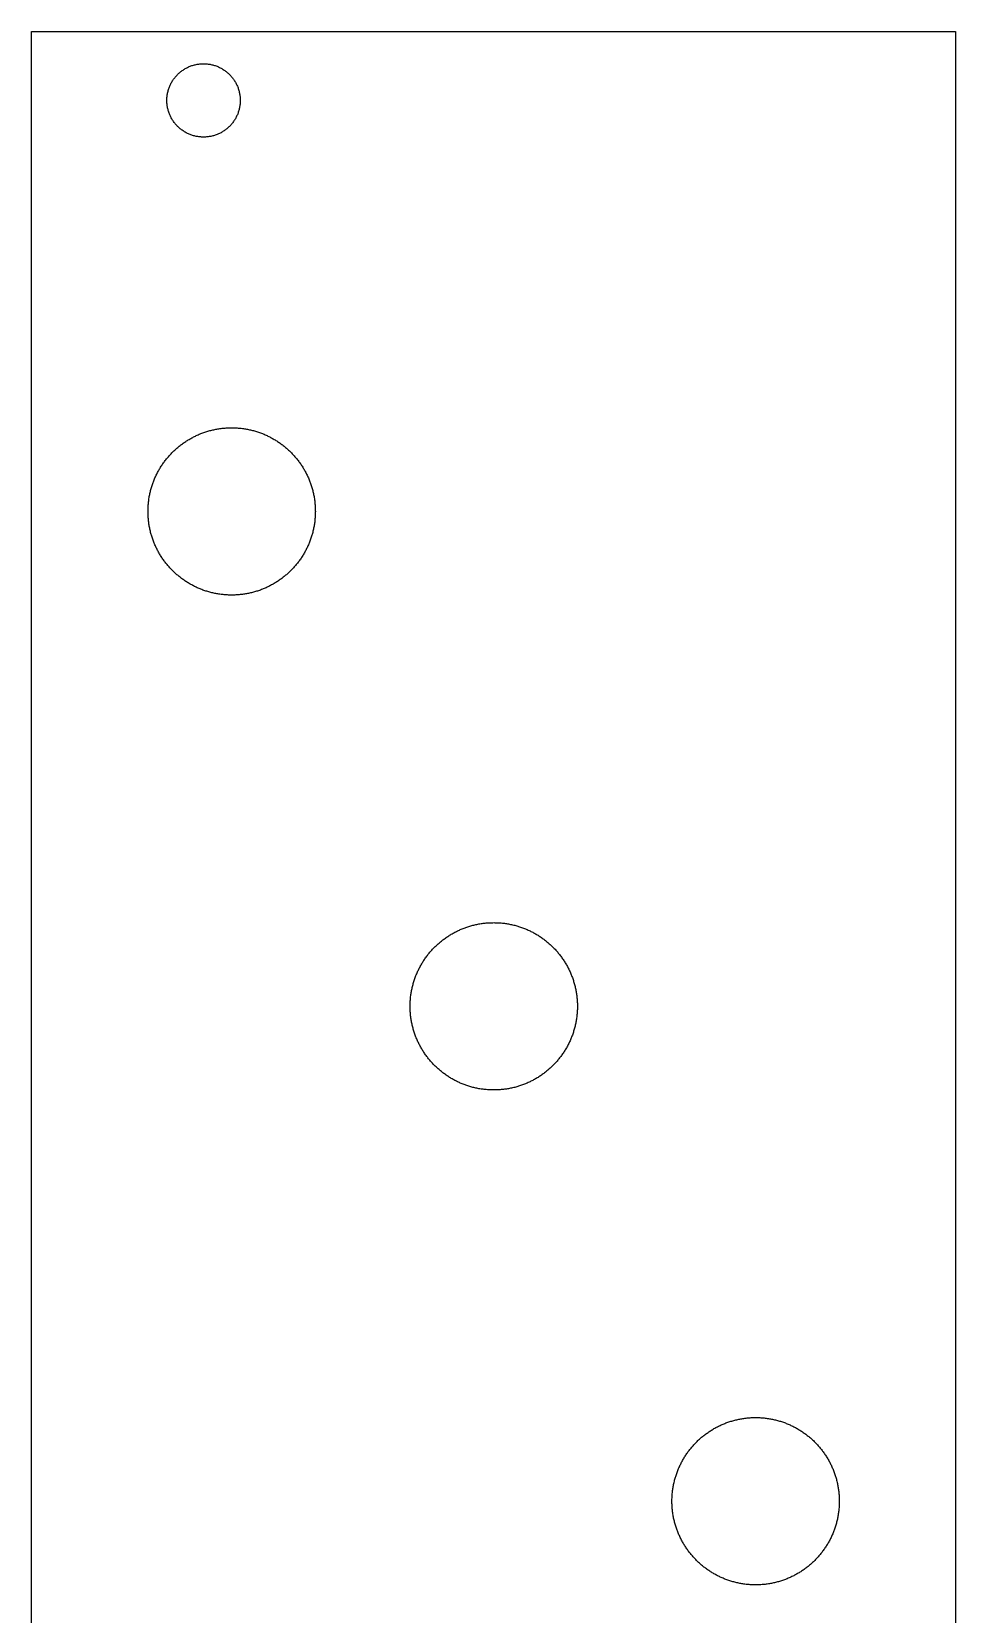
# Model space of a CAD drawing. Extents: x 85 to 125, y -208 to -80.
# Drawn here: x 84.8 to 125.1, y -148.9 to -79.8 of the extents above; entities that cross this region are included whole.
import ezdxf

# ---------------------------------------------------------------- set-up
doc = ezdxf.new("R2010")
doc.units = 0
doc.layers.add('CUT_RECTANGLE', color=7, linetype='CONTINUOUS')

msp = doc.modelspace()

# ---------------------------------------------------------------- linework, layer by layer
at = {"layer": 'CUT_RECTANGLE', "color": 1}
msp.add_lwpolyline([(84.806, -152.109), (84.806, -148.093), (84.806, -144.078), (84.806, -140.062), (84.806, -136.046), (84.806, -132.03), (84.806, -128.015), (84.806, -123.999), (84.806, -119.983), (84.806, -115.968), (84.806, -111.952), (84.806, -107.936), (84.806, -103.92), (84.806, -99.905), (84.806, -95.889), (84.806, -91.873), (84.806, -87.857), (84.806, -83.842), (84.806, -79.826), (86.065, -79.826), (87.325, -79.826), (88.584, -79.826), (89.843, -79.826), (91.103, -79.826), (92.362, -79.826), (93.622, -79.826), (94.881, -79.826), (96.14, -79.826), (97.4, -79.826), (98.659, -79.826), (99.919, -79.826), (101.178, -79.826), (102.438, -79.826), (103.697, -79.826), (104.956, -79.826), (106.216, -79.826), (107.475, -79.826), (108.735, -79.826), (109.994, -79.826), (111.254, -79.826), (112.513, -79.826), (113.772, -79.826), (115.032, -79.826), (116.291, -79.826), (117.551, -79.826), (118.81, -79.826), (120.07, -79.826), (121.329, -79.826), (122.588, -79.826), (123.848, -79.826), (125.107, -79.826), (125.107, -83.842), (125.107, -87.857), (125.107, -91.873), (125.107, -95.889), (125.107, -99.905), (125.107, -103.92), (125.107, -107.936), (125.107, -111.952), (125.107, -115.968), (125.107, -119.983), (125.107, -123.999), (125.107, -128.015), (125.107, -132.03), (125.107, -136.046), (125.107, -140.062), (125.107, -144.078), (125.107, -148.093), (125.107, -152.109)], dxfattribs=at)
for points, knots in [([(90.706, -82.826), (90.706, -82.853), (90.707, -82.881), (90.708, -82.908), (90.71, -82.935), (90.712, -82.963), (90.714, -82.989), (90.717, -83.016), (90.72, -83.043), (90.725, -83.07), (90.729, -83.096), (90.733, -83.122), (90.739, -83.148), (90.744, -83.174), (90.75, -83.2), (90.756, -83.226), (90.763, -83.251), (90.77, -83.277), (90.778, -83.302), (90.786, -83.327), (90.794, -83.352), (90.803, -83.376), (90.812, -83.401), (90.822, -83.425), (90.832, -83.449), (90.842, -83.473), (90.853, -83.496), (90.864, -83.52), (90.875, -83.543), (90.887, -83.566), (90.899, -83.589), (90.911, -83.611), (90.924, -83.634), (90.938, -83.656), (90.951, -83.678), (90.965, -83.699), (90.979, -83.721), (90.994, -83.742), (91.009, -83.763), (91.024, -83.783), (91.039, -83.804), (91.055, -83.824), (91.071, -83.844), (91.088, -83.863), (91.104, -83.883), (91.122, -83.902), (91.139, -83.921), (91.157, -83.939), (91.175, -83.957), (91.193, -83.975), (91.211, -83.993), (91.23, -84.01), (91.249, -84.028), (91.268, -84.044), (91.288, -84.061), (91.308, -84.077), (91.328, -84.093), (91.349, -84.108), (91.369, -84.123), (91.39, -84.138), (91.411, -84.153), (91.433, -84.167), (91.454, -84.181), (91.476, -84.194), (91.498, -84.208), (91.521, -84.22), (91.543, -84.233), (91.566, -84.245), (91.589, -84.257), (91.612, -84.268), (91.636, -84.279), (91.659, -84.29), (91.683, -84.3), (91.707, -84.31), (91.731, -84.32), (91.756, -84.329), (91.78, -84.338), (91.805, -84.346), (91.83, -84.354), (91.855, -84.362), (91.88, -84.369), (91.906, -84.376), (91.932, -84.382), (91.957, -84.388), (91.983, -84.393), (92.009, -84.399), (92.036, -84.403), (92.062, -84.407), (92.089, -84.411), (92.115, -84.415), (92.142, -84.418), (92.169, -84.42), (92.196, -84.422), (92.223, -84.424), (92.251, -84.425), (92.278, -84.426), (92.306, -84.426), (92.333, -84.426), (92.361, -84.425), (92.388, -84.424), (92.415, -84.422), (92.443, -84.42), (92.469, -84.418), (92.496, -84.415), (92.523, -84.411), (92.55, -84.407), (92.576, -84.403), (92.602, -84.399), (92.628, -84.393), (92.654, -84.388), (92.68, -84.382), (92.706, -84.376), (92.731, -84.369), (92.757, -84.362), (92.782, -84.354), (92.807, -84.346), (92.832, -84.338), (92.856, -84.329), (92.881, -84.32), (92.905, -84.31), (92.929, -84.3), (92.953, -84.29), (92.976, -84.279), (93, -84.268), (93.023, -84.257), (93.046, -84.245), (93.069, -84.233), (93.091, -84.22), (93.114, -84.208), (93.136, -84.194), (93.158, -84.181), (93.179, -84.167), (93.201, -84.153), (93.222, -84.138), (93.243, -84.123), (93.263, -84.108), (93.284, -84.093), (93.304, -84.077), (93.324, -84.061), (93.344, -84.044), (93.363, -84.028), (93.382, -84.01), (93.401, -83.993), (93.419, -83.975), (93.438, -83.957), (93.456, -83.939), (93.473, -83.921), (93.491, -83.902), (93.508, -83.883), (93.525, -83.863), (93.541, -83.844), (93.557, -83.824), (93.573, -83.804), (93.588, -83.783), (93.604, -83.763), (93.619, -83.742), (93.633, -83.721), (93.647, -83.699), (93.661, -83.678), (93.675, -83.656), (93.688, -83.634), (93.701, -83.611), (93.713, -83.589), (93.725, -83.566), (93.737, -83.543), (93.748, -83.52), (93.76, -83.496), (93.77, -83.473), (93.78, -83.449), (93.791, -83.425), (93.8, -83.401), (93.809, -83.376), (93.818, -83.352), (93.827, -83.327), (93.834, -83.302), (93.842, -83.277), (93.849, -83.251), (93.856, -83.226), (93.862, -83.2), (93.868, -83.174), (93.874, -83.148), (93.879, -83.122), (93.884, -83.096), (93.888, -83.07), (93.892, -83.043), (93.895, -83.016), (93.898, -82.989), (93.901, -82.963), (93.903, -82.935), (93.904, -82.908), (93.906, -82.881), (93.906, -82.853), (93.906, -82.826), (93.906, -82.798), (93.906, -82.771), (93.904, -82.743), (93.903, -82.716), (93.901, -82.689), (93.898, -82.662), (93.895, -82.635), (93.892, -82.609), (93.888, -82.582), (93.884, -82.556), (93.879, -82.529), (93.874, -82.503), (93.868, -82.477), (93.862, -82.451), (93.856, -82.426), (93.849, -82.4), (93.842, -82.375), (93.834, -82.35), (93.827, -82.325), (93.818, -82.3), (93.809, -82.276), (93.8, -82.251), (93.791, -82.227), (93.78, -82.203), (93.77, -82.179), (93.76, -82.155), (93.748, -82.132), (93.737, -82.109), (93.725, -82.086), (93.713, -82.063), (93.701, -82.04), (93.688, -82.018), (93.675, -81.996), (93.661, -81.974), (93.647, -81.952), (93.633, -81.931), (93.619, -81.91), (93.604, -81.889), (93.588, -81.868), (93.573, -81.848), (93.557, -81.828), (93.541, -81.808), (93.525, -81.788), (93.508, -81.769), (93.491, -81.75), (93.473, -81.731), (93.456, -81.712), (93.438, -81.694), (93.419, -81.676), (93.401, -81.659), (93.382, -81.641), (93.363, -81.624), (93.344, -81.607), (93.324, -81.591), (93.304, -81.575), (93.284, -81.559), (93.263, -81.544), (93.243, -81.528), (93.222, -81.513), (93.201, -81.499), (93.179, -81.485), (93.158, -81.471), (93.136, -81.457), (93.114, -81.444), (93.091, -81.431), (93.069, -81.419), (93.046, -81.407), (93.023, -81.395), (93, -81.383), (92.976, -81.372), (92.953, -81.362), (92.929, -81.351), (92.905, -81.341), (92.881, -81.332), (92.856, -81.323), (92.832, -81.314), (92.807, -81.305), (92.782, -81.298), (92.757, -81.29), (92.731, -81.283), (92.706, -81.276), (92.68, -81.27), (92.654, -81.264), (92.628, -81.258), (92.602, -81.253), (92.576, -81.248), (92.55, -81.244), (92.523, -81.24), (92.496, -81.237), (92.469, -81.234), (92.443, -81.231), (92.415, -81.229), (92.388, -81.228), (92.361, -81.226), (92.333, -81.226), (92.306, -81.226), (92.278, -81.226), (92.251, -81.226), (92.223, -81.228), (92.196, -81.229), (92.169, -81.231), (92.142, -81.234), (92.115, -81.237), (92.089, -81.24), (92.062, -81.244), (92.036, -81.248), (92.009, -81.253), (91.983, -81.258), (91.957, -81.264), (91.932, -81.27), (91.906, -81.276), (91.88, -81.283), (91.855, -81.29), (91.83, -81.298), (91.805, -81.305), (91.78, -81.314), (91.756, -81.323), (91.731, -81.332), (91.707, -81.341), (91.683, -81.351), (91.659, -81.362), (91.636, -81.372), (91.612, -81.383), (91.589, -81.395), (91.566, -81.407), (91.543, -81.419), (91.521, -81.431), (91.498, -81.444), (91.476, -81.457), (91.454, -81.471), (91.433, -81.485), (91.411, -81.499), (91.39, -81.513), (91.369, -81.528), (91.349, -81.544), (91.328, -81.559), (91.308, -81.575), (91.288, -81.591), (91.268, -81.607), (91.249, -81.624), (91.23, -81.641), (91.211, -81.659), (91.193, -81.676), (91.175, -81.694), (91.157, -81.712), (91.139, -81.731), (91.122, -81.75), (91.104, -81.769), (91.088, -81.788), (91.071, -81.808), (91.055, -81.828), (91.039, -81.848), (91.024, -81.868), (91.009, -81.889), (90.994, -81.91), (90.979, -81.931), (90.965, -81.952), (90.951, -81.974), (90.938, -81.996), (90.924, -82.018), (90.911, -82.04), (90.899, -82.063), (90.887, -82.086), (90.875, -82.109), (90.864, -82.132), (90.853, -82.155), (90.842, -82.179), (90.832, -82.203), (90.822, -82.227), (90.812, -82.251), (90.803, -82.276), (90.794, -82.3), (90.786, -82.325), (90.778, -82.35), (90.77, -82.375), (90.763, -82.4), (90.756, -82.426), (90.75, -82.451), (90.744, -82.477), (90.739, -82.503), (90.733, -82.529), (90.729, -82.556), (90.725, -82.582), (90.72, -82.609), (90.717, -82.635), (90.714, -82.662), (90.712, -82.689), (90.71, -82.716), (90.708, -82.743), (90.707, -82.771), (90.706, -82.798), (90.706, -82.826)], [0, 0, 0, 0, 1, 1, 1, 2, 2, 2, 3, 3, 3, 4, 4, 4, 5, 5, 5, 6, 6, 6, 7, 7, 7, 8, 8, 8, 9, 9, 9, 10, 10, 10, 11, 11, 11, 12, 12, 12, 13, 13, 13, 14, 14, 14, 15, 15, 15, 16, 16, 16, 17, 17, 17, 18, 18, 18, 19, 19, 19, 20, 20, 20, 21, 21, 21, 22, 22, 22, 23, 23, 23, 24, 24, 24, 25, 25, 25, 26, 26, 26, 27, 27, 27, 28, 28, 28, 29, 29, 29, 30, 30, 30, 31, 31, 31, 32, 32, 32, 33, 33, 33, 34, 34, 34, 35, 35, 35, 36, 36, 36, 37, 37, 37, 38, 38, 38, 39, 39, 39, 40, 40, 40, 41, 41, 41, 42, 42, 42, 43, 43, 43, 44, 44, 44, 45, 45, 45, 46, 46, 46, 47, 47, 47, 48, 48, 48, 49, 49, 49, 50, 50, 50, 51, 51, 51, 52, 52, 52, 53, 53, 53, 54, 54, 54, 55, 55, 55, 56, 56, 56, 57, 57, 57, 58, 58, 58, 59, 59, 59, 60, 60, 60, 61, 61, 61, 62, 62, 62, 63, 63, 63, 64, 64, 64, 65, 65, 65, 66, 66, 66, 67, 67, 67, 68, 68, 68, 69, 69, 69, 70, 70, 70, 71, 71, 71, 72, 72, 72, 73, 73, 73, 74, 74, 74, 75, 75, 75, 76, 76, 76, 77, 77, 77, 78, 78, 78, 79, 79, 79, 80, 80, 80, 81, 81, 81, 82, 82, 82, 83, 83, 83, 84, 84, 84, 85, 85, 85, 86, 86, 86, 87, 87, 87, 88, 88, 88, 89, 89, 89, 90, 90, 90, 91, 91, 91, 92, 92, 92, 93, 93, 93, 94, 94, 94, 95, 95, 95, 96, 96, 96, 97, 97, 97, 98, 98, 98, 99, 99, 99, 100, 100, 100, 101, 101, 101, 102, 102, 102, 103, 103, 103, 104, 104, 104, 105, 105, 105, 106, 106, 106, 107, 107, 107, 108, 108, 108, 109, 109, 109, 110, 110, 110, 111, 111, 111, 112, 112, 112, 113, 113, 113, 114, 114, 114, 115, 115, 115, 116, 116, 116, 117, 117, 117, 118, 118, 118, 119, 119, 119, 120, 120, 120, 121, 121, 121, 122, 122, 122, 123, 123, 123, 124, 124, 124, 125, 125, 125, 126, 126, 126, 127, 127, 127, 128, 128, 128, 128]), ([(89.883, -100.756), (89.883, -100.788), (89.883, -100.819), (89.884, -100.851), (89.885, -100.882), (89.886, -100.913), (89.887, -100.944), (89.889, -100.975), (89.891, -101.006), (89.893, -101.037), (89.896, -101.068), (89.898, -101.099), (89.902, -101.13), (89.905, -101.16), (89.908, -101.191), (89.912, -101.221), (89.916, -101.252), (89.92, -101.282), (89.925, -101.312), (89.929, -101.342), (89.934, -101.373), (89.94, -101.403), (89.945, -101.432), (89.951, -101.462), (89.957, -101.492), (89.963, -101.522), (89.969, -101.551), (89.976, -101.581), (89.983, -101.61), (89.99, -101.639), (89.998, -101.669), (90.005, -101.698), (90.013, -101.727), (90.021, -101.756), (90.029, -101.785), (90.038, -101.813), (90.047, -101.842), (90.056, -101.87), (90.065, -101.899), (90.074, -101.927), (90.084, -101.955), (90.094, -101.983), (90.104, -102.011), (90.114, -102.039), (90.125, -102.067), (90.136, -102.095), (90.147, -102.122), (90.158, -102.15), (90.17, -102.177), (90.181, -102.204), (90.193, -102.232), (90.205, -102.259), (90.217, -102.286), (90.23, -102.312), (90.243, -102.339), (90.255, -102.365), (90.269, -102.392), (90.282, -102.418), (90.295, -102.444), (90.309, -102.47), (90.323, -102.496), (90.337, -102.522), (90.352, -102.548), (90.366, -102.573), (90.381, -102.599), (90.396, -102.624), (90.411, -102.649), (90.426, -102.674), (90.442, -102.699), (90.458, -102.724), (90.474, -102.748), (90.49, -102.773), (90.506, -102.797), (90.523, -102.821), (90.539, -102.846), (90.556, -102.869), (90.573, -102.893), (90.59, -102.917), (90.608, -102.94), (90.625, -102.964), (90.643, -102.987), (90.661, -103.01), (90.679, -103.033), (90.698, -103.056), (90.716, -103.078), (90.735, -103.101), (90.754, -103.123), (90.773, -103.145), (90.792, -103.167), (90.811, -103.189), (90.831, -103.211), (90.851, -103.232), (90.871, -103.254), (90.891, -103.275), (90.911, -103.296), (90.931, -103.317), (90.952, -103.337), (90.972, -103.358), (90.993, -103.378), (91.014, -103.399), (91.036, -103.419), (91.057, -103.439), (91.079, -103.458), (91.1, -103.478), (91.122, -103.497), (91.144, -103.516), (91.166, -103.535), (91.188, -103.554), (91.211, -103.573), (91.234, -103.591), (91.256, -103.61), (91.279, -103.628), (91.302, -103.646), (91.325, -103.664), (91.349, -103.681), (91.372, -103.699), (91.396, -103.716), (91.42, -103.733), (91.444, -103.75), (91.468, -103.767), (91.492, -103.783), (91.516, -103.799), (91.541, -103.815), (91.565, -103.831), (91.59, -103.847), (91.615, -103.863), (91.64, -103.878), (91.665, -103.893), (91.69, -103.908), (91.716, -103.923), (91.741, -103.937), (91.767, -103.952), (91.793, -103.966), (91.819, -103.98), (91.845, -103.994), (91.871, -104.007), (91.897, -104.02), (91.924, -104.034), (91.95, -104.046), (91.977, -104.059), (92.004, -104.072), (92.031, -104.084), (92.058, -104.096), (92.085, -104.108), (92.112, -104.119), (92.139, -104.131), (92.167, -104.142), (92.194, -104.153), (92.222, -104.164), (92.25, -104.175), (92.278, -104.185), (92.306, -104.195), (92.334, -104.205), (92.362, -104.214), (92.39, -104.224), (92.419, -104.233), (92.447, -104.242), (92.476, -104.251), (92.505, -104.26), (92.533, -104.268), (92.562, -104.276), (92.591, -104.284), (92.621, -104.291), (92.65, -104.299), (92.679, -104.306), (92.708, -104.313), (92.738, -104.32), (92.767, -104.326), (92.797, -104.332), (92.827, -104.338), (92.857, -104.344), (92.887, -104.349), (92.917, -104.355), (92.947, -104.36), (92.977, -104.364), (93.007, -104.369), (93.037, -104.373), (93.068, -104.377), (93.098, -104.381), (93.129, -104.384), (93.159, -104.387), (93.19, -104.39), (93.221, -104.393), (93.252, -104.396), (93.283, -104.398), (93.314, -104.4), (93.345, -104.401), (93.376, -104.403), (93.407, -104.404), (93.438, -104.405), (93.47, -104.406), (93.501, -104.406), (93.533, -104.406), (93.564, -104.406), (93.596, -104.406), (93.627, -104.405), (93.658, -104.404), (93.689, -104.403), (93.72, -104.401), (93.752, -104.4), (93.783, -104.398), (93.813, -104.396), (93.844, -104.393), (93.875, -104.39), (93.906, -104.387), (93.937, -104.384), (93.967, -104.381), (93.998, -104.377), (94.028, -104.373), (94.058, -104.369), (94.089, -104.364), (94.119, -104.36), (94.149, -104.355), (94.179, -104.349), (94.209, -104.344), (94.239, -104.338), (94.268, -104.332), (94.298, -104.326), (94.328, -104.32), (94.357, -104.313), (94.386, -104.306), (94.416, -104.299), (94.445, -104.291), (94.474, -104.284), (94.503, -104.276), (94.532, -104.268), (94.561, -104.26), (94.59, -104.251), (94.618, -104.242), (94.647, -104.233), (94.675, -104.224), (94.703, -104.214), (94.732, -104.205), (94.76, -104.195), (94.788, -104.185), (94.816, -104.175), (94.844, -104.164), (94.871, -104.153), (94.899, -104.142), (94.926, -104.131), (94.954, -104.119), (94.981, -104.108), (95.008, -104.096), (95.035, -104.084), (95.062, -104.072), (95.089, -104.059), (95.115, -104.046), (95.142, -104.034), (95.168, -104.02), (95.195, -104.007), (95.221, -103.994), (95.247, -103.98), (95.273, -103.966), (95.299, -103.952), (95.324, -103.937), (95.35, -103.923), (95.375, -103.908), (95.4, -103.893), (95.426, -103.878), (95.451, -103.863), (95.475, -103.847), (95.5, -103.831), (95.525, -103.815), (95.549, -103.799), (95.574, -103.783), (95.598, -103.767), (95.622, -103.75), (95.646, -103.733), (95.67, -103.716), (95.693, -103.699), (95.717, -103.681), (95.74, -103.664), (95.763, -103.646), (95.786, -103.628), (95.809, -103.61), (95.832, -103.591), (95.855, -103.573), (95.877, -103.554), (95.899, -103.535), (95.922, -103.516), (95.944, -103.497), (95.965, -103.478), (95.987, -103.458), (96.009, -103.439), (96.03, -103.419), (96.051, -103.399), (96.072, -103.378), (96.093, -103.358), (96.114, -103.337), (96.134, -103.317), (96.155, -103.296), (96.175, -103.275), (96.195, -103.254), (96.215, -103.232), (96.235, -103.211), (96.254, -103.189), (96.274, -103.167), (96.293, -103.145), (96.312, -103.123), (96.331, -103.101), (96.349, -103.078), (96.368, -103.056), (96.386, -103.033), (96.404, -103.01), (96.422, -102.987), (96.44, -102.964), (96.458, -102.94), (96.475, -102.917), (96.493, -102.893), (96.509, -102.869), (96.526, -102.846), (96.543, -102.821), (96.56, -102.797), (96.576, -102.773), (96.592, -102.748), (96.608, -102.724), (96.624, -102.699), (96.639, -102.674), (96.654, -102.649), (96.67, -102.624), (96.685, -102.599), (96.699, -102.573), (96.714, -102.548), (96.728, -102.522), (96.742, -102.496), (96.756, -102.47), (96.77, -102.444), (96.784, -102.418), (96.797, -102.392), (96.81, -102.365), (96.823, -102.339), (96.836, -102.312), (96.848, -102.286), (96.86, -102.259), (96.873, -102.232), (96.885, -102.204), (96.896, -102.177), (96.908, -102.15), (96.919, -102.122), (96.93, -102.095), (96.941, -102.067), (96.951, -102.039), (96.961, -102.011), (96.972, -101.983), (96.982, -101.955), (96.991, -101.927), (97.001, -101.899), (97.01, -101.87), (97.019, -101.842), (97.028, -101.813), (97.036, -101.785), (97.044, -101.756), (97.053, -101.727), (97.06, -101.698), (97.068, -101.669), (97.075, -101.639), (97.083, -101.61), (97.089, -101.581), (97.096, -101.551), (97.103, -101.522), (97.109, -101.492), (97.115, -101.462), (97.121, -101.432), (97.126, -101.403), (97.131, -101.373), (97.136, -101.342), (97.141, -101.312), (97.145, -101.282), (97.15, -101.252), (97.154, -101.221), (97.157, -101.191), (97.161, -101.16), (97.164, -101.13), (97.167, -101.099), (97.17, -101.068), (97.172, -101.037), (97.175, -101.006), (97.177, -100.975), (97.178, -100.944), (97.18, -100.913), (97.181, -100.882), (97.182, -100.851), (97.182, -100.819), (97.183, -100.788), (97.183, -100.756), (97.183, -100.725), (97.182, -100.693), (97.182, -100.662), (97.181, -100.631), (97.18, -100.6), (97.178, -100.568), (97.177, -100.537), (97.175, -100.506), (97.172, -100.475), (97.17, -100.445), (97.167, -100.414), (97.164, -100.383), (97.161, -100.352), (97.157, -100.322), (97.154, -100.291), (97.15, -100.261), (97.145, -100.231), (97.141, -100.2), (97.136, -100.17), (97.131, -100.14), (97.126, -100.11), (97.121, -100.08), (97.115, -100.05), (97.109, -100.021), (97.103, -99.991), (97.096, -99.961), (97.089, -99.932), (97.083, -99.903), (97.075, -99.873), (97.068, -99.844), (97.06, -99.815), (97.053, -99.786), (97.044, -99.757), (97.036, -99.728), (97.028, -99.699), (97.019, -99.671), (97.01, -99.642), (97.001, -99.614), (96.991, -99.586), (96.982, -99.557), (96.972, -99.529), (96.961, -99.501), (96.951, -99.473), (96.941, -99.446), (96.93, -99.418), (96.919, -99.39), (96.908, -99.363), (96.896, -99.336), (96.885, -99.308), (96.873, -99.281), (96.86, -99.254), (96.848, -99.227), (96.836, -99.2), (96.823, -99.174), (96.81, -99.147), (96.797, -99.121), (96.784, -99.095), (96.77, -99.068), (96.756, -99.042), (96.742, -99.016), (96.728, -98.991), (96.714, -98.965), (96.699, -98.939), (96.685, -98.914), (96.67, -98.889), (96.654, -98.864), (96.639, -98.839), (96.624, -98.814), (96.608, -98.789), (96.592, -98.764), (96.576, -98.74), (96.56, -98.716), (96.543, -98.691), (96.526, -98.667), (96.509, -98.643), (96.493, -98.62), (96.475, -98.596), (96.458, -98.572), (96.44, -98.549), (96.422, -98.526), (96.404, -98.503), (96.386, -98.48), (96.368, -98.457), (96.349, -98.435), (96.331, -98.412), (96.312, -98.39), (96.293, -98.368), (96.274, -98.346), (96.254, -98.324), (96.235, -98.302), (96.215, -98.281), (96.195, -98.259), (96.175, -98.238), (96.155, -98.217), (96.134, -98.196), (96.114, -98.175), (96.093, -98.155), (96.072, -98.134), (96.051, -98.114), (96.03, -98.094), (96.009, -98.074), (95.987, -98.055), (95.965, -98.035), (95.944, -98.016), (95.922, -97.996), (95.899, -97.977), (95.877, -97.958), (95.855, -97.94), (95.832, -97.921), (95.809, -97.903), (95.786, -97.885), (95.763, -97.867), (95.74, -97.849), (95.717, -97.831), (95.693, -97.814), (95.67, -97.797), (95.646, -97.78), (95.622, -97.763), (95.598, -97.746), (95.574, -97.73), (95.549, -97.713), (95.525, -97.697), (95.5, -97.681), (95.475, -97.666), (95.451, -97.65), (95.426, -97.635), (95.4, -97.62), (95.375, -97.605), (95.35, -97.59), (95.324, -97.575), (95.299, -97.561), (95.273, -97.547), (95.247, -97.533), (95.221, -97.519), (95.195, -97.506), (95.168, -97.492), (95.142, -97.479), (95.115, -97.466), (95.089, -97.453), (95.062, -97.441), (95.035, -97.429), (95.008, -97.417), (94.981, -97.405), (94.954, -97.393), (94.926, -97.382), (94.899, -97.37), (94.871, -97.36), (94.844, -97.349), (94.816, -97.338), (94.788, -97.328), (94.76, -97.318), (94.732, -97.308), (94.703, -97.298), (94.675, -97.289), (94.647, -97.279), (94.618, -97.27), (94.59, -97.262), (94.561, -97.253), (94.532, -97.245), (94.503, -97.237), (94.474, -97.229), (94.445, -97.221), (94.416, -97.214), (94.386, -97.207), (94.357, -97.2), (94.328, -97.193), (94.298, -97.187), (94.268, -97.181), (94.239, -97.174), (94.209, -97.169), (94.179, -97.163), (94.149, -97.158), (94.119, -97.153), (94.089, -97.148), (94.058, -97.144), (94.028, -97.14), (93.998, -97.136), (93.967, -97.132), (93.937, -97.128), (93.906, -97.125), (93.875, -97.122), (93.844, -97.119), (93.813, -97.117), (93.783, -97.115), (93.752, -97.113), (93.72, -97.111), (93.689, -97.11), (93.658, -97.108), (93.627, -97.108), (93.596, -97.107), (93.564, -97.106), (93.533, -97.106), (93.501, -97.106), (93.47, -97.107), (93.438, -97.108), (93.407, -97.108), (93.376, -97.11), (93.345, -97.111), (93.314, -97.113), (93.283, -97.115), (93.252, -97.117), (93.221, -97.119), (93.19, -97.122), (93.159, -97.125), (93.129, -97.128), (93.098, -97.132), (93.068, -97.136), (93.037, -97.14), (93.007, -97.144), (92.977, -97.148), (92.947, -97.153), (92.917, -97.158), (92.887, -97.163), (92.857, -97.169), (92.827, -97.174), (92.797, -97.181), (92.767, -97.187), (92.738, -97.193), (92.708, -97.2), (92.679, -97.207), (92.65, -97.214), (92.621, -97.221), (92.591, -97.229), (92.562, -97.237), (92.533, -97.245), (92.505, -97.253), (92.476, -97.262), (92.447, -97.27), (92.419, -97.279), (92.39, -97.289), (92.362, -97.298), (92.334, -97.308), (92.306, -97.318), (92.278, -97.328), (92.25, -97.338), (92.222, -97.349), (92.194, -97.36), (92.167, -97.37), (92.139, -97.382), (92.112, -97.393), (92.085, -97.405), (92.058, -97.417), (92.031, -97.429), (92.004, -97.441), (91.977, -97.453), (91.95, -97.466), (91.924, -97.479), (91.897, -97.492), (91.871, -97.506), (91.845, -97.519), (91.819, -97.533), (91.793, -97.547), (91.767, -97.561), (91.741, -97.575), (91.716, -97.59), (91.69, -97.605), (91.665, -97.62), (91.64, -97.635), (91.615, -97.65), (91.59, -97.666), (91.565, -97.681), (91.541, -97.697), (91.516, -97.713), (91.492, -97.73), (91.468, -97.746), (91.444, -97.763), (91.42, -97.78), (91.396, -97.797), (91.372, -97.814), (91.349, -97.831), (91.325, -97.849), (91.302, -97.867), (91.279, -97.885), (91.256, -97.903), (91.234, -97.921), (91.211, -97.94), (91.188, -97.958), (91.166, -97.977), (91.144, -97.996), (91.122, -98.016), (91.1, -98.035), (91.079, -98.055), (91.057, -98.074), (91.036, -98.094), (91.014, -98.114), (90.993, -98.134), (90.972, -98.155), (90.952, -98.175), (90.931, -98.196), (90.911, -98.217), (90.891, -98.238), (90.871, -98.259), (90.851, -98.281), (90.831, -98.302), (90.811, -98.324), (90.792, -98.346), (90.773, -98.368), (90.754, -98.39), (90.735, -98.412), (90.716, -98.435), (90.698, -98.457), (90.679, -98.48), (90.661, -98.503), (90.643, -98.526), (90.625, -98.549), (90.608, -98.572), (90.59, -98.596), (90.573, -98.62), (90.556, -98.643), (90.539, -98.667), (90.523, -98.691), (90.506, -98.716), (90.49, -98.74), (90.474, -98.764), (90.458, -98.789), (90.442, -98.814), (90.426, -98.839), (90.411, -98.864), (90.396, -98.889), (90.381, -98.914), (90.366, -98.939), (90.352, -98.965), (90.337, -98.991), (90.323, -99.016), (90.309, -99.042), (90.295, -99.068), (90.282, -99.095), (90.269, -99.121), (90.255, -99.147), (90.243, -99.174), (90.23, -99.2), (90.217, -99.227), (90.205, -99.254), (90.193, -99.281), (90.181, -99.308), (90.17, -99.336), (90.158, -99.363), (90.147, -99.39), (90.136, -99.418), (90.125, -99.446), (90.114, -99.473), (90.104, -99.501), (90.094, -99.529), (90.084, -99.557), (90.074, -99.586), (90.065, -99.614), (90.056, -99.642), (90.047, -99.671), (90.038, -99.699), (90.029, -99.728), (90.021, -99.757), (90.013, -99.786), (90.005, -99.815), (89.998, -99.844), (89.99, -99.873), (89.983, -99.903), (89.976, -99.932), (89.969, -99.961), (89.963, -99.991), (89.957, -100.021), (89.951, -100.05), (89.945, -100.08), (89.94, -100.11), (89.934, -100.14), (89.929, -100.17), (89.925, -100.2), (89.92, -100.231), (89.916, -100.261), (89.912, -100.291), (89.908, -100.322), (89.905, -100.352), (89.902, -100.383), (89.898, -100.414), (89.896, -100.445), (89.893, -100.475), (89.891, -100.506), (89.889, -100.537), (89.887, -100.568), (89.886, -100.6), (89.885, -100.631), (89.884, -100.662), (89.883, -100.693), (89.883, -100.725), (89.883, -100.756)], [0, 0, 0, 0, 1, 1, 1, 2, 2, 2, 3, 3, 3, 4, 4, 4, 5, 5, 5, 6, 6, 6, 7, 7, 7, 8, 8, 8, 9, 9, 9, 10, 10, 10, 11, 11, 11, 12, 12, 12, 13, 13, 13, 14, 14, 14, 15, 15, 15, 16, 16, 16, 17, 17, 17, 18, 18, 18, 19, 19, 19, 20, 20, 20, 21, 21, 21, 22, 22, 22, 23, 23, 23, 24, 24, 24, 25, 25, 25, 26, 26, 26, 27, 27, 27, 28, 28, 28, 29, 29, 29, 30, 30, 30, 31, 31, 31, 32, 32, 32, 33, 33, 33, 34, 34, 34, 35, 35, 35, 36, 36, 36, 37, 37, 37, 38, 38, 38, 39, 39, 39, 40, 40, 40, 41, 41, 41, 42, 42, 42, 43, 43, 43, 44, 44, 44, 45, 45, 45, 46, 46, 46, 47, 47, 47, 48, 48, 48, 49, 49, 49, 50, 50, 50, 51, 51, 51, 52, 52, 52, 53, 53, 53, 54, 54, 54, 55, 55, 55, 56, 56, 56, 57, 57, 57, 58, 58, 58, 59, 59, 59, 60, 60, 60, 61, 61, 61, 62, 62, 62, 63, 63, 63, 64, 64, 64, 65, 65, 65, 66, 66, 66, 67, 67, 67, 68, 68, 68, 69, 69, 69, 70, 70, 70, 71, 71, 71, 72, 72, 72, 73, 73, 73, 74, 74, 74, 75, 75, 75, 76, 76, 76, 77, 77, 77, 78, 78, 78, 79, 79, 79, 80, 80, 80, 81, 81, 81, 82, 82, 82, 83, 83, 83, 84, 84, 84, 85, 85, 85, 86, 86, 86, 87, 87, 87, 88, 88, 88, 89, 89, 89, 90, 90, 90, 91, 91, 91, 92, 92, 92, 93, 93, 93, 94, 94, 94, 95, 95, 95, 96, 96, 96, 97, 97, 97, 98, 98, 98, 99, 99, 99, 100, 100, 100, 101, 101, 101, 102, 102, 102, 103, 103, 103, 104, 104, 104, 105, 105, 105, 106, 106, 106, 107, 107, 107, 108, 108, 108, 109, 109, 109, 110, 110, 110, 111, 111, 111, 112, 112, 112, 113, 113, 113, 114, 114, 114, 115, 115, 115, 116, 116, 116, 117, 117, 117, 118, 118, 118, 119, 119, 119, 120, 120, 120, 121, 121, 121, 122, 122, 122, 123, 123, 123, 124, 124, 124, 125, 125, 125, 126, 126, 126, 127, 127, 127, 128, 128, 128, 129, 129, 129, 130, 130, 130, 131, 131, 131, 132, 132, 132, 133, 133, 133, 134, 134, 134, 135, 135, 135, 136, 136, 136, 137, 137, 137, 138, 138, 138, 139, 139, 139, 140, 140, 140, 141, 141, 141, 142, 142, 142, 143, 143, 143, 144, 144, 144, 145, 145, 145, 146, 146, 146, 147, 147, 147, 148, 148, 148, 149, 149, 149, 150, 150, 150, 151, 151, 151, 152, 152, 152, 153, 153, 153, 154, 154, 154, 155, 155, 155, 156, 156, 156, 157, 157, 157, 158, 158, 158, 159, 159, 159, 160, 160, 160, 161, 161, 161, 162, 162, 162, 163, 163, 163, 164, 164, 164, 165, 165, 165, 166, 166, 166, 167, 167, 167, 168, 168, 168, 169, 169, 169, 170, 170, 170, 171, 171, 171, 172, 172, 172, 173, 173, 173, 174, 174, 174, 175, 175, 175, 176, 176, 176, 177, 177, 177, 178, 178, 178, 179, 179, 179, 180, 180, 180, 181, 181, 181, 182, 182, 182, 183, 183, 183, 184, 184, 184, 185, 185, 185, 186, 186, 186, 187, 187, 187, 188, 188, 188, 189, 189, 189, 190, 190, 190, 191, 191, 191, 192, 192, 192, 193, 193, 193, 194, 194, 194, 195, 195, 195, 196, 196, 196, 197, 197, 197, 198, 198, 198, 199, 199, 199, 200, 200, 200, 201, 201, 201, 202, 202, 202, 203, 203, 203, 204, 204, 204, 205, 205, 205, 206, 206, 206, 207, 207, 207, 208, 208, 208, 209, 209, 209, 210, 210, 210, 211, 211, 211, 212, 212, 212, 213, 213, 213, 214, 214, 214, 215, 215, 215, 216, 216, 216, 217, 217, 217, 218, 218, 218, 219, 219, 219, 220, 220, 220, 221, 221, 221, 222, 222, 222, 223, 223, 223, 224, 224, 224, 225, 225, 225, 226, 226, 226, 227, 227, 227, 228, 228, 228, 229, 229, 229, 230, 230, 230, 231, 231, 231, 232, 232, 232, 233, 233, 233, 234, 234, 234, 235, 235, 235, 236, 236, 236, 237, 237, 237, 238, 238, 238, 239, 239, 239, 240, 240, 240, 241, 241, 241, 242, 242, 242, 243, 243, 243, 244, 244, 244, 245, 245, 245, 246, 246, 246, 247, 247, 247, 248, 248, 248, 249, 249, 249, 250, 250, 250, 251, 251, 251, 252, 252, 252, 253, 253, 253, 254, 254, 254, 255, 255, 255, 256, 256, 256, 256]), ([(101.318, -122.347), (101.318, -122.41), (101.32, -122.473), (101.323, -122.535), (101.326, -122.597), (101.331, -122.659), (101.337, -122.72), (101.343, -122.782), (101.351, -122.843), (101.36, -122.903), (101.369, -122.963), (101.38, -123.023), (101.392, -123.083), (101.405, -123.142), (101.418, -123.201), (101.433, -123.259), (101.448, -123.318), (101.465, -123.375), (101.482, -123.433), (101.5, -123.49), (101.519, -123.546), (101.54, -123.602), (101.56, -123.658), (101.582, -123.713), (101.605, -123.768), (101.628, -123.822), (101.653, -123.876), (101.678, -123.93), (101.704, -123.983), (101.731, -124.035), (101.759, -124.087), (101.787, -124.139), (101.816, -124.19), (101.847, -124.24), (101.877, -124.29), (101.909, -124.339), (101.942, -124.388), (101.974, -124.436), (102.008, -124.484), (102.043, -124.531), (102.078, -124.578), (102.115, -124.624), (102.152, -124.669), (102.189, -124.714), (102.227, -124.758), (102.266, -124.801), (102.306, -124.845), (102.346, -124.887), (102.387, -124.928), (102.429, -124.969), (102.471, -125.01), (102.514, -125.049), (102.557, -125.088), (102.601, -125.126), (102.647, -125.164), (102.692, -125.201), (102.738, -125.237), (102.784, -125.272), (102.831, -125.307), (102.879, -125.341), (102.928, -125.374), (102.976, -125.407), (103.025, -125.438), (103.076, -125.469), (103.126, -125.499), (103.177, -125.529), (103.228, -125.557), (103.28, -125.585), (103.333, -125.612), (103.386, -125.637), (103.439, -125.663), (103.493, -125.687), (103.548, -125.71), (103.602, -125.733), (103.657, -125.755), (103.713, -125.776), (103.769, -125.796), (103.826, -125.815), (103.883, -125.833), (103.94, -125.851), (103.998, -125.867), (104.056, -125.882), (104.114, -125.897), (104.173, -125.911), (104.233, -125.923), (104.292, -125.935), (104.352, -125.946), (104.413, -125.955), (104.473, -125.964), (104.534, -125.972), (104.595, -125.978), (104.657, -125.985), (104.718, -125.989), (104.781, -125.992), (104.843, -125.996), (104.905, -125.997), (104.968, -125.997), (105.031, -125.997), (105.094, -125.996), (105.156, -125.992), (105.218, -125.989), (105.28, -125.985), (105.342, -125.978), (105.403, -125.972), (105.464, -125.964), (105.524, -125.955), (105.585, -125.946), (105.645, -125.935), (105.704, -125.923), (105.763, -125.911), (105.822, -125.897), (105.881, -125.882), (105.939, -125.867), (105.997, -125.851), (106.054, -125.833), (106.111, -125.815), (106.168, -125.796), (106.223, -125.776), (106.279, -125.755), (106.335, -125.733), (106.389, -125.71), (106.444, -125.687), (106.498, -125.663), (106.551, -125.637), (106.604, -125.612), (106.657, -125.585), (106.708, -125.557), (106.76, -125.529), (106.811, -125.499), (106.861, -125.469), (106.911, -125.438), (106.961, -125.407), (107.009, -125.374), (107.058, -125.341), (107.105, -125.307), (107.152, -125.272), (107.199, -125.237), (107.245, -125.201), (107.29, -125.164), (107.335, -125.126), (107.379, -125.088), (107.423, -125.049), (107.466, -125.01), (107.508, -124.969), (107.549, -124.928), (107.591, -124.887), (107.631, -124.845), (107.67, -124.801), (107.709, -124.758), (107.748, -124.714), (107.785, -124.669), (107.822, -124.624), (107.858, -124.578), (107.893, -124.531), (107.928, -124.484), (107.962, -124.436), (107.995, -124.388), (108.028, -124.339), (108.059, -124.29), (108.09, -124.24), (108.12, -124.19), (108.15, -124.139), (108.178, -124.087), (108.206, -124.035), (108.233, -123.983), (108.258, -123.93), (108.284, -123.876), (108.308, -123.822), (108.332, -123.768), (108.355, -123.713), (108.376, -123.658), (108.397, -123.602), (108.417, -123.546), (108.436, -123.49), (108.454, -123.433), (108.472, -123.375), (108.488, -123.318), (108.503, -123.259), (108.518, -123.201), (108.532, -123.142), (108.544, -123.083), (108.556, -123.023), (108.567, -122.963), (108.576, -122.903), (108.586, -122.843), (108.593, -122.782), (108.599, -122.72), (108.606, -122.659), (108.61, -122.597), (108.614, -122.535), (108.617, -122.473), (108.618, -122.41), (108.618, -122.347), (108.618, -122.284), (108.617, -122.221), (108.614, -122.159), (108.61, -122.097), (108.606, -122.035), (108.599, -121.974), (108.593, -121.912), (108.586, -121.851), (108.576, -121.791), (108.567, -121.731), (108.556, -121.671), (108.544, -121.611), (108.532, -121.552), (108.518, -121.493), (108.503, -121.435), (108.488, -121.376), (108.472, -121.319), (108.454, -121.261), (108.436, -121.204), (108.417, -121.148), (108.397, -121.092), (108.376, -121.036), (108.355, -120.981), (108.332, -120.926), (108.308, -120.871), (108.284, -120.818), (108.258, -120.764), (108.233, -120.711), (108.206, -120.659), (108.178, -120.607), (108.15, -120.555), (108.12, -120.504), (108.09, -120.454), (108.059, -120.404), (108.028, -120.355), (107.995, -120.306), (107.962, -120.257), (107.928, -120.21), (107.893, -120.163), (107.858, -120.116), (107.822, -120.07), (107.785, -120.025), (107.748, -119.98), (107.709, -119.936), (107.67, -119.893), (107.631, -119.849), (107.591, -119.807), (107.549, -119.766), (107.508, -119.725), (107.466, -119.684), (107.423, -119.645), (107.379, -119.606), (107.335, -119.567), (107.29, -119.53), (107.245, -119.493), (107.199, -119.457), (107.152, -119.422), (107.105, -119.387), (107.058, -119.353), (107.009, -119.32), (106.961, -119.287), (106.911, -119.256), (106.861, -119.225), (106.811, -119.195), (106.76, -119.166), (106.708, -119.137), (106.657, -119.109), (106.604, -119.082), (106.551, -119.057), (106.498, -119.031), (106.444, -119.007), (106.389, -118.984), (106.335, -118.961), (106.279, -118.939), (106.223, -118.918), (106.168, -118.898), (106.111, -118.879), (106.054, -118.861), (105.997, -118.843), (105.939, -118.827), (105.881, -118.812), (105.822, -118.797), (105.763, -118.783), (105.704, -118.771), (105.645, -118.759), (105.585, -118.748), (105.524, -118.739), (105.464, -118.73), (105.403, -118.722), (105.342, -118.716), (105.28, -118.71), (105.218, -118.705), (105.156, -118.702), (105.094, -118.699), (105.031, -118.697), (104.968, -118.697), (104.905, -118.697), (104.843, -118.699), (104.781, -118.702), (104.718, -118.705), (104.657, -118.71), (104.595, -118.716), (104.534, -118.722), (104.473, -118.73), (104.413, -118.739), (104.352, -118.748), (104.292, -118.759), (104.233, -118.771), (104.173, -118.783), (104.114, -118.797), (104.056, -118.812), (103.998, -118.827), (103.94, -118.843), (103.883, -118.861), (103.826, -118.879), (103.769, -118.898), (103.713, -118.918), (103.657, -118.939), (103.602, -118.961), (103.548, -118.984), (103.493, -119.007), (103.439, -119.031), (103.386, -119.057), (103.333, -119.082), (103.28, -119.109), (103.228, -119.137), (103.177, -119.166), (103.126, -119.195), (103.076, -119.225), (103.025, -119.256), (102.976, -119.287), (102.928, -119.32), (102.879, -119.353), (102.831, -119.387), (102.784, -119.422), (102.738, -119.457), (102.692, -119.493), (102.647, -119.53), (102.601, -119.567), (102.557, -119.606), (102.514, -119.645), (102.471, -119.684), (102.429, -119.725), (102.387, -119.766), (102.346, -119.807), (102.306, -119.849), (102.266, -119.893), (102.227, -119.936), (102.189, -119.98), (102.152, -120.025), (102.115, -120.07), (102.078, -120.116), (102.043, -120.163), (102.008, -120.21), (101.974, -120.257), (101.942, -120.306), (101.909, -120.355), (101.877, -120.404), (101.847, -120.454), (101.816, -120.504), (101.787, -120.555), (101.759, -120.607), (101.731, -120.659), (101.704, -120.711), (101.678, -120.764), (101.653, -120.818), (101.628, -120.871), (101.605, -120.926), (101.582, -120.981), (101.56, -121.036), (101.54, -121.092), (101.519, -121.148), (101.5, -121.204), (101.482, -121.261), (101.465, -121.319), (101.448, -121.376), (101.433, -121.435), (101.418, -121.493), (101.405, -121.552), (101.392, -121.611), (101.38, -121.671), (101.369, -121.731), (101.36, -121.791), (101.351, -121.851), (101.343, -121.912), (101.337, -121.974), (101.331, -122.035), (101.326, -122.097), (101.323, -122.159), (101.32, -122.221), (101.318, -122.284), (101.318, -122.347)], [0, 0, 0, 0, 1, 1, 1, 2, 2, 2, 3, 3, 3, 4, 4, 4, 5, 5, 5, 6, 6, 6, 7, 7, 7, 8, 8, 8, 9, 9, 9, 10, 10, 10, 11, 11, 11, 12, 12, 12, 13, 13, 13, 14, 14, 14, 15, 15, 15, 16, 16, 16, 17, 17, 17, 18, 18, 18, 19, 19, 19, 20, 20, 20, 21, 21, 21, 22, 22, 22, 23, 23, 23, 24, 24, 24, 25, 25, 25, 26, 26, 26, 27, 27, 27, 28, 28, 28, 29, 29, 29, 30, 30, 30, 31, 31, 31, 32, 32, 32, 33, 33, 33, 34, 34, 34, 35, 35, 35, 36, 36, 36, 37, 37, 37, 38, 38, 38, 39, 39, 39, 40, 40, 40, 41, 41, 41, 42, 42, 42, 43, 43, 43, 44, 44, 44, 45, 45, 45, 46, 46, 46, 47, 47, 47, 48, 48, 48, 49, 49, 49, 50, 50, 50, 51, 51, 51, 52, 52, 52, 53, 53, 53, 54, 54, 54, 55, 55, 55, 56, 56, 56, 57, 57, 57, 58, 58, 58, 59, 59, 59, 60, 60, 60, 61, 61, 61, 62, 62, 62, 63, 63, 63, 64, 64, 64, 65, 65, 65, 66, 66, 66, 67, 67, 67, 68, 68, 68, 69, 69, 69, 70, 70, 70, 71, 71, 71, 72, 72, 72, 73, 73, 73, 74, 74, 74, 75, 75, 75, 76, 76, 76, 77, 77, 77, 78, 78, 78, 79, 79, 79, 80, 80, 80, 81, 81, 81, 82, 82, 82, 83, 83, 83, 84, 84, 84, 85, 85, 85, 86, 86, 86, 87, 87, 87, 88, 88, 88, 89, 89, 89, 90, 90, 90, 91, 91, 91, 92, 92, 92, 93, 93, 93, 94, 94, 94, 95, 95, 95, 96, 96, 96, 97, 97, 97, 98, 98, 98, 99, 99, 99, 100, 100, 100, 101, 101, 101, 102, 102, 102, 103, 103, 103, 104, 104, 104, 105, 105, 105, 106, 106, 106, 107, 107, 107, 108, 108, 108, 109, 109, 109, 110, 110, 110, 111, 111, 111, 112, 112, 112, 113, 113, 113, 114, 114, 114, 115, 115, 115, 116, 116, 116, 117, 117, 117, 118, 118, 118, 119, 119, 119, 120, 120, 120, 121, 121, 121, 122, 122, 122, 123, 123, 123, 124, 124, 124, 125, 125, 125, 126, 126, 126, 127, 127, 127, 128, 128, 128, 128]), ([(112.743, -143.938), (112.743, -144.001), (112.745, -144.063), (112.748, -144.125), (112.751, -144.188), (112.756, -144.249), (112.762, -144.311), (112.768, -144.372), (112.776, -144.433), (112.785, -144.493), (112.794, -144.554), (112.805, -144.614), (112.817, -144.673), (112.829, -144.733), (112.843, -144.791), (112.858, -144.85), (112.873, -144.908), (112.89, -144.966), (112.907, -145.023), (112.925, -145.08), (112.944, -145.137), (112.965, -145.193), (112.985, -145.248), (113.007, -145.304), (113.03, -145.358), (113.053, -145.413), (113.078, -145.467), (113.103, -145.52), (113.129, -145.573), (113.156, -145.626), (113.184, -145.677), (113.212, -145.729), (113.241, -145.78), (113.272, -145.83), (113.302, -145.88), (113.334, -145.93), (113.367, -145.978), (113.399, -146.027), (113.433, -146.075), (113.468, -146.121), (113.503, -146.168), (113.54, -146.214), (113.577, -146.259), (113.614, -146.304), (113.652, -146.349), (113.692, -146.392), (113.731, -146.435), (113.771, -146.477), (113.812, -146.518), (113.854, -146.56), (113.896, -146.6), (113.939, -146.639), (113.982, -146.679), (114.027, -146.717), (114.072, -146.754), (114.117, -146.791), (114.163, -146.827), (114.21, -146.862), (114.256, -146.897), (114.304, -146.931), (114.353, -146.964), (114.401, -146.997), (114.451, -147.029), (114.501, -147.059), (114.551, -147.09), (114.602, -147.119), (114.654, -147.147), (114.705, -147.175), (114.758, -147.202), (114.811, -147.228), (114.864, -147.253), (114.918, -147.278), (114.973, -147.301), (115.027, -147.324), (115.083, -147.346), (115.138, -147.366), (115.194, -147.387), (115.251, -147.406), (115.308, -147.423), (115.365, -147.441), (115.423, -147.458), (115.481, -147.473), (115.54, -147.488), (115.598, -147.501), (115.658, -147.513), (115.717, -147.526), (115.777, -147.536), (115.837, -147.545), (115.898, -147.555), (115.959, -147.562), (116.02, -147.569), (116.081, -147.575), (116.143, -147.58), (116.205, -147.583), (116.268, -147.586), (116.33, -147.588), (116.393, -147.588), (116.456, -147.588), (116.519, -147.586), (116.581, -147.583), (116.643, -147.58), (116.705, -147.575), (116.766, -147.569), (116.828, -147.562), (116.889, -147.555), (116.949, -147.545), (117.01, -147.536), (117.07, -147.526), (117.129, -147.513), (117.188, -147.501), (117.247, -147.488), (117.306, -147.473), (117.364, -147.458), (117.422, -147.441), (117.479, -147.423), (117.536, -147.406), (117.592, -147.387), (117.648, -147.366), (117.704, -147.346), (117.76, -147.324), (117.814, -147.301), (117.869, -147.278), (117.923, -147.253), (117.976, -147.228), (118.029, -147.202), (118.081, -147.175), (118.133, -147.147), (118.185, -147.119), (118.236, -147.09), (118.286, -147.059), (118.336, -147.029), (118.386, -146.997), (118.434, -146.964), (118.483, -146.931), (118.53, -146.897), (118.577, -146.862), (118.624, -146.827), (118.67, -146.791), (118.715, -146.754), (118.76, -146.717), (118.804, -146.679), (118.848, -146.639), (118.891, -146.6), (118.933, -146.56), (118.974, -146.518), (119.016, -146.477), (119.056, -146.435), (119.095, -146.392), (119.134, -146.349), (119.173, -146.304), (119.21, -146.259), (119.247, -146.214), (119.283, -146.168), (119.318, -146.121), (119.353, -146.075), (119.387, -146.027), (119.42, -145.978), (119.453, -145.93), (119.484, -145.88), (119.515, -145.83), (119.545, -145.78), (119.575, -145.729), (119.603, -145.677), (119.631, -145.626), (119.658, -145.573), (119.683, -145.52), (119.709, -145.467), (119.733, -145.413), (119.757, -145.358), (119.78, -145.304), (119.801, -145.248), (119.822, -145.193), (119.842, -145.137), (119.861, -145.08), (119.879, -145.023), (119.897, -144.966), (119.913, -144.908), (119.928, -144.85), (119.943, -144.791), (119.957, -144.733), (119.969, -144.673), (119.981, -144.614), (119.992, -144.554), (120.001, -144.493), (120.011, -144.433), (120.018, -144.372), (120.024, -144.311), (120.031, -144.249), (120.035, -144.188), (120.039, -144.125), (120.042, -144.063), (120.043, -144.001), (120.043, -143.938), (120.043, -143.875), (120.042, -143.812), (120.039, -143.75), (120.035, -143.688), (120.031, -143.626), (120.024, -143.564), (120.018, -143.503), (120.011, -143.442), (120.001, -143.382), (119.992, -143.321), (119.981, -143.261), (119.969, -143.202), (119.957, -143.143), (119.943, -143.084), (119.928, -143.025), (119.913, -142.967), (119.897, -142.909), (119.879, -142.852), (119.861, -142.795), (119.842, -142.739), (119.822, -142.683), (119.801, -142.627), (119.78, -142.571), (119.757, -142.517), (119.733, -142.462), (119.709, -142.408), (119.683, -142.355), (119.658, -142.302), (119.631, -142.25), (119.603, -142.198), (119.575, -142.146), (119.545, -142.095), (119.515, -142.045), (119.484, -141.995), (119.453, -141.945), (119.42, -141.897), (119.387, -141.848), (119.353, -141.801), (119.318, -141.754), (119.283, -141.707), (119.247, -141.661), (119.21, -141.616), (119.173, -141.571), (119.134, -141.527), (119.095, -141.483), (119.056, -141.44), (119.016, -141.398), (118.974, -141.357), (118.933, -141.315), (118.891, -141.275), (118.848, -141.236), (118.804, -141.197), (118.76, -141.158), (118.715, -141.121), (118.67, -141.084), (118.624, -141.048), (118.577, -141.013), (118.53, -140.978), (118.483, -140.944), (118.434, -140.911), (118.386, -140.878), (118.336, -140.846), (118.286, -140.816), (118.236, -140.786), (118.185, -140.756), (118.133, -140.728), (118.081, -140.7), (118.029, -140.673), (117.976, -140.647), (117.923, -140.622), (117.869, -140.597), (117.814, -140.574), (117.76, -140.551), (117.704, -140.53), (117.648, -140.509), (117.592, -140.489), (117.536, -140.469), (117.479, -140.452), (117.422, -140.434), (117.364, -140.417), (117.306, -140.402), (117.247, -140.387), (117.188, -140.374), (117.129, -140.362), (117.07, -140.35), (117.01, -140.339), (116.949, -140.33), (116.889, -140.32), (116.828, -140.313), (116.766, -140.306), (116.705, -140.3), (116.643, -140.295), (116.581, -140.292), (116.519, -140.289), (116.456, -140.288), (116.393, -140.288), (116.33, -140.288), (116.268, -140.289), (116.205, -140.292), (116.143, -140.295), (116.081, -140.3), (116.02, -140.306), (115.959, -140.313), (115.898, -140.32), (115.837, -140.33), (115.777, -140.339), (115.717, -140.35), (115.658, -140.362), (115.598, -140.374), (115.54, -140.387), (115.481, -140.402), (115.423, -140.417), (115.365, -140.434), (115.308, -140.452), (115.251, -140.469), (115.194, -140.489), (115.138, -140.509), (115.083, -140.53), (115.027, -140.551), (114.973, -140.574), (114.918, -140.597), (114.864, -140.622), (114.811, -140.647), (114.758, -140.673), (114.705, -140.7), (114.654, -140.728), (114.602, -140.756), (114.551, -140.786), (114.501, -140.816), (114.451, -140.846), (114.401, -140.878), (114.353, -140.911), (114.304, -140.944), (114.256, -140.978), (114.21, -141.013), (114.163, -141.048), (114.117, -141.084), (114.072, -141.121), (114.027, -141.158), (113.982, -141.197), (113.939, -141.236), (113.896, -141.275), (113.854, -141.315), (113.812, -141.357), (113.771, -141.398), (113.731, -141.44), (113.692, -141.483), (113.652, -141.527), (113.614, -141.571), (113.577, -141.616), (113.54, -141.661), (113.503, -141.707), (113.468, -141.754), (113.433, -141.801), (113.399, -141.848), (113.367, -141.897), (113.334, -141.945), (113.302, -141.995), (113.272, -142.045), (113.241, -142.095), (113.212, -142.146), (113.184, -142.198), (113.156, -142.25), (113.129, -142.302), (113.103, -142.355), (113.078, -142.408), (113.053, -142.462), (113.03, -142.517), (113.007, -142.571), (112.985, -142.627), (112.965, -142.683), (112.944, -142.739), (112.925, -142.795), (112.907, -142.852), (112.89, -142.909), (112.873, -142.967), (112.858, -143.025), (112.843, -143.084), (112.829, -143.143), (112.817, -143.202), (112.805, -143.261), (112.794, -143.321), (112.785, -143.382), (112.776, -143.442), (112.768, -143.503), (112.762, -143.564), (112.756, -143.626), (112.751, -143.688), (112.748, -143.75), (112.745, -143.812), (112.743, -143.875), (112.743, -143.938)], [0, 0, 0, 0, 1, 1, 1, 2, 2, 2, 3, 3, 3, 4, 4, 4, 5, 5, 5, 6, 6, 6, 7, 7, 7, 8, 8, 8, 9, 9, 9, 10, 10, 10, 11, 11, 11, 12, 12, 12, 13, 13, 13, 14, 14, 14, 15, 15, 15, 16, 16, 16, 17, 17, 17, 18, 18, 18, 19, 19, 19, 20, 20, 20, 21, 21, 21, 22, 22, 22, 23, 23, 23, 24, 24, 24, 25, 25, 25, 26, 26, 26, 27, 27, 27, 28, 28, 28, 29, 29, 29, 30, 30, 30, 31, 31, 31, 32, 32, 32, 33, 33, 33, 34, 34, 34, 35, 35, 35, 36, 36, 36, 37, 37, 37, 38, 38, 38, 39, 39, 39, 40, 40, 40, 41, 41, 41, 42, 42, 42, 43, 43, 43, 44, 44, 44, 45, 45, 45, 46, 46, 46, 47, 47, 47, 48, 48, 48, 49, 49, 49, 50, 50, 50, 51, 51, 51, 52, 52, 52, 53, 53, 53, 54, 54, 54, 55, 55, 55, 56, 56, 56, 57, 57, 57, 58, 58, 58, 59, 59, 59, 60, 60, 60, 61, 61, 61, 62, 62, 62, 63, 63, 63, 64, 64, 64, 65, 65, 65, 66, 66, 66, 67, 67, 67, 68, 68, 68, 69, 69, 69, 70, 70, 70, 71, 71, 71, 72, 72, 72, 73, 73, 73, 74, 74, 74, 75, 75, 75, 76, 76, 76, 77, 77, 77, 78, 78, 78, 79, 79, 79, 80, 80, 80, 81, 81, 81, 82, 82, 82, 83, 83, 83, 84, 84, 84, 85, 85, 85, 86, 86, 86, 87, 87, 87, 88, 88, 88, 89, 89, 89, 90, 90, 90, 91, 91, 91, 92, 92, 92, 93, 93, 93, 94, 94, 94, 95, 95, 95, 96, 96, 96, 97, 97, 97, 98, 98, 98, 99, 99, 99, 100, 100, 100, 101, 101, 101, 102, 102, 102, 103, 103, 103, 104, 104, 104, 105, 105, 105, 106, 106, 106, 107, 107, 107, 108, 108, 108, 109, 109, 109, 110, 110, 110, 111, 111, 111, 112, 112, 112, 113, 113, 113, 114, 114, 114, 115, 115, 115, 116, 116, 116, 117, 117, 117, 118, 118, 118, 119, 119, 119, 120, 120, 120, 121, 121, 121, 122, 122, 122, 123, 123, 123, 124, 124, 124, 125, 125, 125, 126, 126, 126, 127, 127, 127, 128, 128, 128, 128])]:
    msp.add_open_spline(points, degree=3, knots=knots, dxfattribs=at)

doc.saveas('drawing.dxf')
